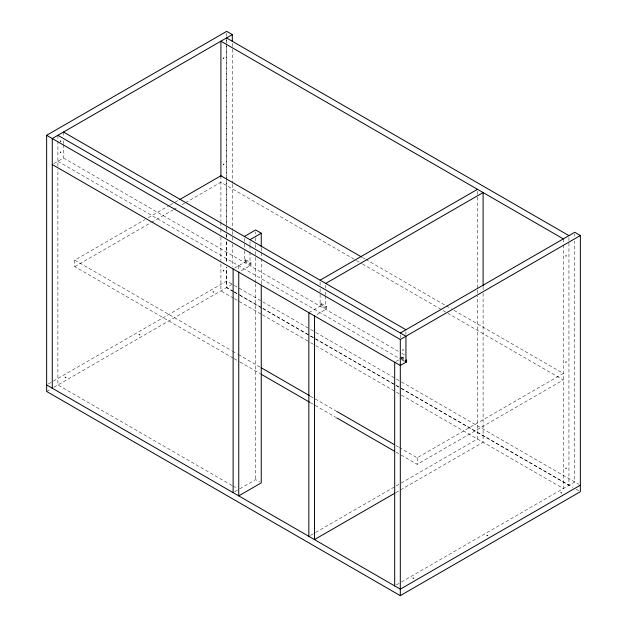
<?xml version="1.0" encoding="UTF-8"?>
<svg xmlns="http://www.w3.org/2000/svg" width="627" height="627" viewBox="0 0 627 627"><rect width="100%" height="100%" fill="white"/><g stroke="black" fill="none" stroke-linecap="round" stroke-linejoin="round"><path stroke-width="0.47" stroke-dasharray="3.13 2.35" d="M53.875 163.608L63.523 158.035L400.849 352.789M233.268 358.135L74.778 266.632L74.778 260.134L144.884 219.654M148.262 217.71L169.376 205.515M170.223 205.029L178.671 200.154M74.778 266.632L150.793 222.742M151.64 222.256L172.762 210.061M173.601 209.575L177.825 207.137M182.049 204.7L184.581 203.234M185.427 202.748L220.908 182.261L355.666 260.064M244.373 250.722L244.373 260.221L245.337 259.664L250.965 262.917L250.965 265.143L238.746 272.196M234.733 268.019L245.337 261.898L250.965 265.143M244.373 260.221L250.001 263.473L250.965 262.917M48.334 383.99L52.558 381.553M53.405 381.059L226.692 281.021L233.479 284.932M46.641 391.467L50.873 389.022M53.875 387.29L232.319 284.266M320.099 294.439L320.099 303.946L321.063 303.382L326.691 306.634L326.691 308.86L314.472 315.914M308.845 312.669L321.063 305.615L326.691 308.86M320.099 303.946L325.726 307.191L326.691 306.634M396.248 361.317L398.6 359.961M401.115 358.511L404.329 356.653M234.733 491.701L238.958 489.264M239.788 488.778L255.628 479.631L259.649 481.959M399.391 447.545L417.19 457.82L563.312 373.457L452.286 309.354M401.084 455.022L417.19 464.317L563.312 379.954L448.046 313.406M310.537 535.372L314.778 532.919M315.624 532.433L395.276 486.442M396.123 485.956L400.363 483.511M401.209 483.017L477.476 438.986L477.476 296.038M395.817 492.626L483.103 442.239L483.103 291.453M396.374 584.928L400.598 582.491M401.445 581.997L574.732 481.959L574.732 241.097M362.445 257.485L364.985 258.951M365.839 259.445L445.507 305.443M446.353 305.929L451.44 308.868M356.512 260.558L361.599 263.497M362.445 263.983L442.113 309.981M442.96 310.467L447.2 312.912M401.695 353.283L405.935 355.728M400.951 356.747L404.164 358.605M401.115 357.586L405.935 360.368M400.951 358.605L404.164 360.462M57.896 161.288L400.857 359.295M401.703 359.78L405.935 362.226M234.326 285.426L309.809 329.003M310.655 329.496L314.895 331.942M315.742 332.428L400.559 381.396M401.405 381.89L578.745 484.279M233.479 291.43L226.692 287.511L226.692 267.314M234.326 291.923L309.809 335.5M310.655 335.994L314.895 338.439M315.742 338.925L400.559 387.894M401.405 388.387L572.725 487.297M576.119 489.256L578.658 490.722M233.315 291.524L226.527 287.605L226.527 267.047M234.161 292.01L239.248 294.949M240.094 295.435L262.125 308.163M262.972 308.649L309.589 335.563M310.436 336.048L395.19 384.986M396.045 385.472L400.277 387.917M401.123 388.411L568.94 485.298L568.94 241.505M233.62 298.193L220.908 290.857L220.908 261.483M234.467 298.687L261.584 314.346M262.431 314.832L309.895 342.232M310.741 342.726L314.981 345.171M315.828 345.657L400.582 394.595M401.437 395.081L563.312 488.543L563.312 244.749M74.778 260.134L231.575 350.658M232.421 351.151L237.508 354.083M238.354 354.576L260.393 367.297M310.396 396.17L335.821 410.85M395.998 445.593L398.545 447.059M234.114 358.62L239.2 361.56M240.047 362.053L260.393 373.794M310.396 402.667L335.821 417.347M395.998 452.083L400.238 454.536M231.99 485.478L57.896 384.97L57.896 169.102M232.836 485.964L237.061 488.402M574.732 234.247L574.732 236.207M568.94 237.586L568.94 240.525M563.312 238.879L563.312 243.77M483.103 286.563L483.103 290.473M477.476 191.274L477.476 196.173M477.476 197.152L477.476 289.188M477.476 290.168L477.476 295.058M417.19 457.82L417.19 464.317M405.935 331.667L405.935 334.552M400.308 334.912L400.308 337.812M325.726 285.332L325.726 288.185M325.726 291.986L325.726 294.839M325.726 295.787L325.726 307.191M321.063 303.382L321.063 305.615M320.099 282.079L320.099 284.932M320.099 288.733L320.099 293.491M261.255 247.9L261.255 251.819M261.255 252.799L261.255 257.689M261.255 258.669L261.255 284.125M255.628 231.927L255.628 233.887M255.628 237.798L255.628 243.676M255.628 244.655L255.628 247.594M255.628 251.505L255.628 256.404M255.628 257.383L255.628 282.84M255.628 283.819L255.628 479.631M250.001 241.614L250.001 244.467M250.001 245.416L250.001 251.121M250.001 252.07L250.001 263.473M245.337 259.664L245.337 261.898M244.373 238.362L244.373 243.119M244.373 244.068L244.373 249.773M238.746 265.699L238.746 270.582M232.319 43.412L232.319 48.303M232.319 49.282L232.319 183.421M232.319 184.401L232.319 230.415M232.319 231.394L232.319 236.293M232.319 237.272L232.319 240.204M232.319 244.122L232.319 266.64M226.692 33.309L226.692 36.248M226.692 40.159L226.692 45.058M226.692 46.037L226.692 227.17M226.692 228.15L226.692 233.04M226.692 234.02L226.692 237.939M226.692 241.857L226.692 263.395M226.527 37.941L226.527 42.832M226.527 43.812L226.527 224.944M226.527 225.924L226.527 230.822M226.527 234.733L226.527 237.672M226.527 241.591L226.527 263.128M220.908 175.764L220.908 221.339M220.908 222.319L220.908 228.197M220.908 229.176L220.908 233.087M220.908 237.006L220.908 260.503M63.523 132.054L63.523 136.866M63.523 140.714L63.523 143.599M63.523 144.563L63.523 158.035M57.896 135.299L57.896 140.111M57.896 141.075L57.896 168.122M60.161 141.271C60.937 142.94 61.415 139.006 60.161 141.271M60.161 152.408C60.937 154.077 61.415 150.151 60.161 152.408M223.173 58.295C223.941 59.965 224.419 56.038 223.173 58.295M223.173 164.572C223.941 166.233 224.419 162.307 223.173 164.572M223.173 270.84C223.941 272.51 224.419 268.575 223.173 270.84M402.573 350.101C403.349 351.763 403.827 347.836 402.573 350.101M565.585 255.988C566.353 257.658 566.832 253.723 565.585 255.988M565.585 362.257C566.353 363.926 566.832 360 565.585 362.257M565.585 468.526C566.353 470.195 566.832 466.269 565.585 468.526M64.957 377.258C65.953 378.849 66.862 376.082 64.957 377.258M138.904 334.559C139.899 336.158 140.809 333.392 138.904 334.559M212.851 291.868C213.846 293.46 214.755 290.693 212.851 291.868M412.832 578.102C413.828 579.693 414.737 576.926 412.832 578.102M486.779 535.403C487.775 537.002 488.684 534.235 486.779 535.403M560.726 492.712C561.721 494.303 562.631 491.537 560.726 492.712"/><path stroke-width="0.94" d="M400.308 332.992L574.732 232.288L580.359 235.533L580.359 491.701L400.308 595.65L46.641 391.467L46.641 135.299L226.692 31.35L232.319 34.595L232.319 41.453M232.319 34.595L52.268 138.551L52.268 388.215M179.518 199.66L220.908 175.764L361.599 256.999M244.373 236.465L255.628 229.968L261.255 233.213L261.255 246.92M250.001 239.71L261.255 233.213M320.099 280.183L477.476 189.323M325.726 283.428L483.103 192.567L483.103 285.583M46.641 135.299L400.308 339.489L580.359 235.533M405.935 360.368L406.578 360L406.578 361.857L400.308 365.47L52.268 164.533M394.971 493.12L314.472 539.596L314.472 315.914M580.359 485.204L400.308 589.153L46.641 384.97M226.527 37.941L568.94 235.627M563.312 238.879L220.908 41.186L220.908 176.305M63.523 132.054L405.935 329.739M57.896 135.299L405.935 336.237L405.935 362.226M404.971 360.925L406.578 361.857M261.24 367.783L309.55 395.676M336.668 411.336L394.305 444.614M261.24 374.28L309.55 402.173M336.668 417.833L394.305 451.111M400.308 339.489L400.308 595.65M394.681 362.226L394.681 585.908M308.845 312.669L308.845 536.344M261.255 285.105L261.255 482.884L238.746 495.879L238.746 272.196M233.119 268.952L233.119 492.626"/></g></svg>
